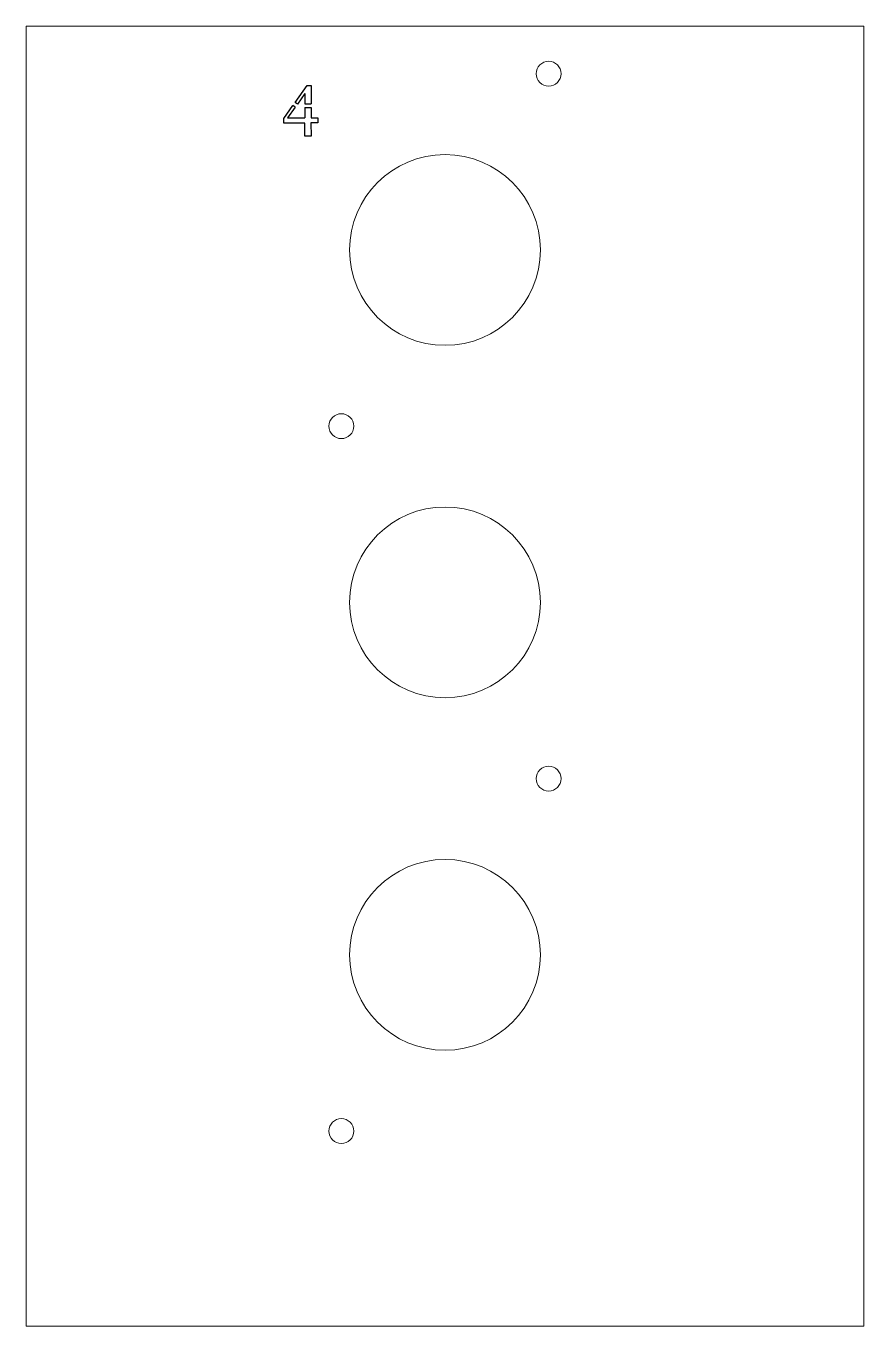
# Model space of a CAD drawing. Header units: millimetres. Extents: x -101 to 101, y -90 to 224.
import ezdxf

# ---------------------------------------------------------------- set-up
doc = ezdxf.new("R2010")
doc.units = ezdxf.units.MM
doc.layers.add('Графика', color=7, linetype='Continuous', lineweight=53)

msp = doc.modelspace()

# ---------------------------------------------------------------- linework, layer by layer
at = {"color": 7, "linetype": 'Continuous', "lineweight": 15}
for p, q in [((101.08, 224), (-101.08, 224)), ((-101.08, -89.5), (-101.08, 224)), ((101.08, 224), (101.08, -89.5)), ((-101.08, -89.5), (101.08, -89.5))]:
    msp.add_line(p, q, dxfattribs=at)
for centre, radius in [((25, 212.5), 3), ((0, 170), 23), ((-25, 127.5), 3), ((0, 85), 23), ((25, 42.5), 3), ((0, 0), 23), ((-25, -42.5), 3)]:
    msp.add_circle(centre, radius, dxfattribs=at)
at = {"layer": 'Графика', "color": 3, "lineweight": -2}
for p, q in [((-36.18, 205.54), (-33.29, 209.68)), ((-33.78, 207.74), (-35.62, 205.15)), ((-33.78, 207.74), (-33.78, 205.23)), ((-33.29, 209.68), (-32.29, 209.68)), ((-32.29, 209.68), (-32.29, 205.23)), ((-38.86, 201.7), (-36.69, 204.81)), ((-36.14, 204.42), (-37.98, 201.83)), ((-36.14, 204.42), (-36.69, 204.81)), ((-35.62, 205.15), (-36.18, 205.54)), ((-33.78, 205.23), (-32.29, 205.23)), ((-33.78, 204.34), (-33.78, 201.83)), ((-33.78, 204.34), (-32.29, 204.34)), ((-32.29, 204.34), (-32.29, 201.88)), ((-38.86, 200.59), (-38.86, 201.7)), ((-37.98, 201.83), (-33.78, 201.83)), ((-32.29, 201.88), (-30.69, 201.88)), ((-30.69, 201.88), (-30.69, 200.61)), ((-33.79, 200.6), (-38.86, 200.59)), ((-33.79, 197.42), (-33.79, 200.6)), ((-30.69, 200.61), (-32.34, 200.61)), ((-32.34, 200.61), (-32.32, 197.42)), ((-32.32, 197.42), (-33.79, 197.42))]:
    msp.add_line(p, q, dxfattribs=at)

doc.saveas('drawing.dxf')
